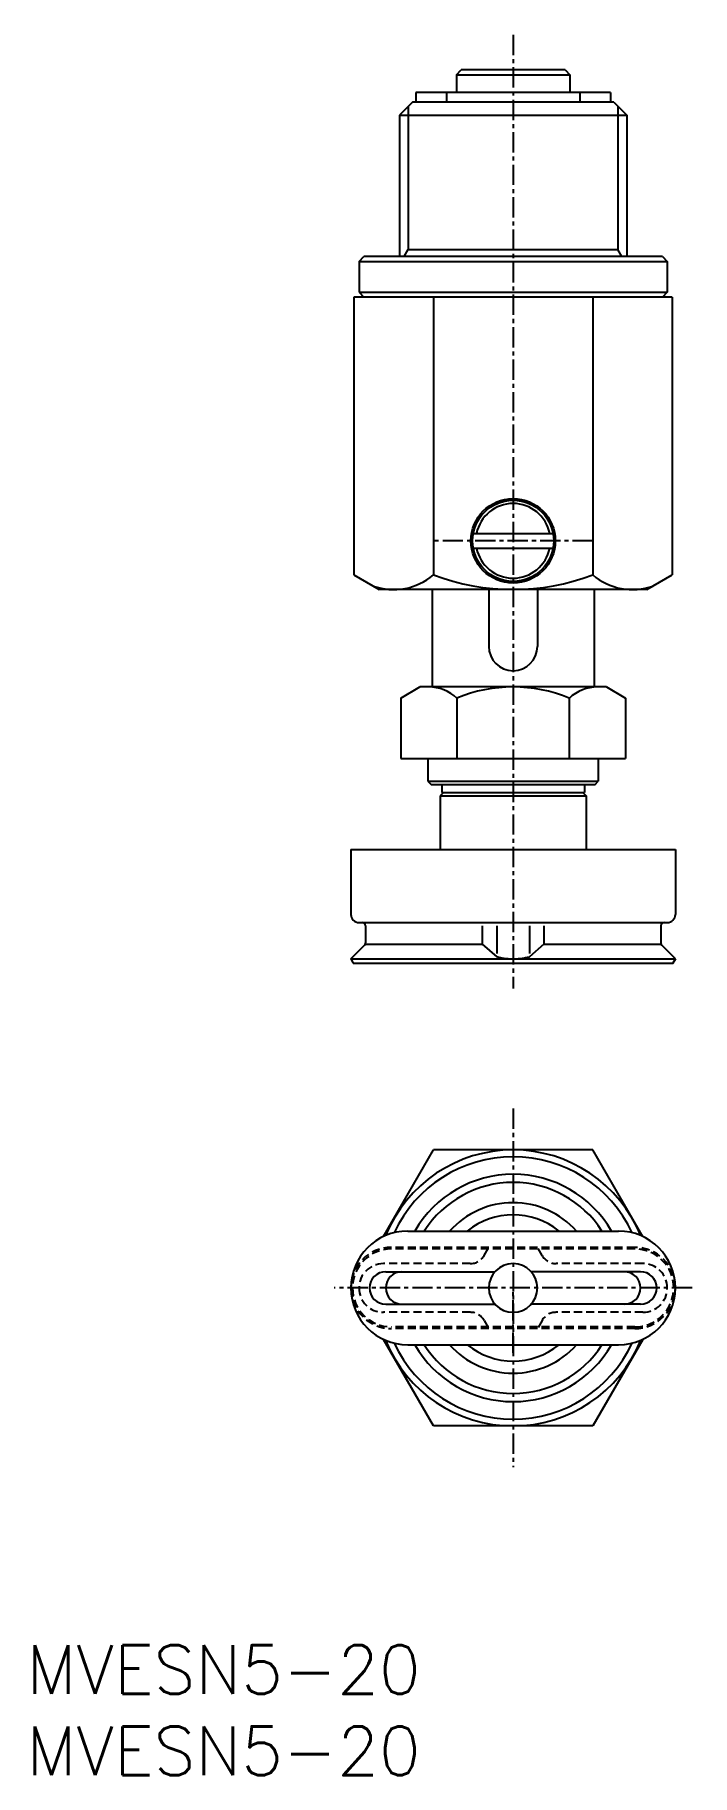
# Model space of a CAD drawing. Extents: x 1 to 41, y 0 to 107.
import ezdxf

# ---------------------------------------------------------------- set-up
doc = ezdxf.new("R2010")
doc.units = 0
doc.linetypes.add('CENTER', pattern=[2, 1.25, -0.25, 0.25, -0.25])
doc.linetypes.add('DASHED', pattern=[0.75, 0.5, -0.25])
doc.layers.get('0').update_dxf_attribs({"linetype": 'CONTINUOUS'})
doc.layers.add('CENTER', color=1, linetype='CENTER')
doc.styles.get("Standard").update_dxf_attribs({"font": 'txt.shx'})

# ---------------------------------------------------------------- blocks, each defined once
blk = doc.blocks.new('*U8')
at = {"color": 7, "linetype": 'CONTINUOUS'}
blk.add_text('MVESN5-20', height=3, dxfattribs=at).set_placement((0, 0))
blk = doc.blocks.new('*U9')
at = {"color": 7, "linetype": 'CONTINUOUS'}
blk.add_text('MVESN5-20', height=3, dxfattribs=at).set_placement((0, 5))

msp = doc.modelspace()

# ---------------------------------------------------------------- linework, layer by layer
at = {"color": 1, "linetype": 'CENTER'}
for p, q in [((30, 107.16), (30, 48.43)), ((34.91, 76), (25.09, 76))]:
    msp.add_line(p, q, dxfattribs=at)
at = {"color": 7, "linetype": 'CONTINUOUS'}
for p, q in [((26.5, 104.7), (26.8, 105)), ((26.5, 104.7), (26.5, 103.6)), ((26.5, 104.7), (33.5, 104.7)), ((33.2, 105), (26.8, 105)), ((33.2, 105), (33.5, 104.7)), ((33.5, 104.7), (33.5, 103.6)), ((23.8, 103), (23, 102.2)), ((36.2, 103), (23.8, 103)), ((36, 103.6), (24, 103.6)), ((24, 103.6), (24, 103)), ((25.89, 103.6), (25.89, 103)), ((34.11, 103.6), (34.11, 103)), ((36, 103.6), (36, 103)), ((36.2, 103), (37, 102.2)), ((23, 102.2), (23, 93.5)), ((23, 102.2), (37, 102.2)), ((23.54, 102.74), (23.54, 93.94)), ((36.46, 102.74), (36.46, 93.94)), ((37, 102.2), (37, 93.5)), ((20.5, 93.2), (20.8, 93.5)), ((39.2, 93.5), (20.8, 93.5)), ((23.29, 93.5), (23.54, 93.94)), ((23.54, 93.94), (36.46, 93.94)), ((36.71, 93.5), (36.46, 93.94)), ((39.2, 93.5), (39.5, 93.2)), ((20.5, 93.2), (20.5, 91.3)), ((20.5, 93.2), (39.5, 93.2)), ((39.5, 93.2), (39.5, 91.3)), ((20.5, 91.3), (20.8, 91)), ((20.5, 91.3), (39.5, 91.3)), ((39.5, 91.3), (39.2, 91)), ((39.81, 91), (20.19, 91)), ((20.19, 91), (20.19, 73.9)), ((25.09, 91), (25.09, 73.9)), ((34.91, 91), (34.91, 73.9)), ((39.81, 91), (39.81, 73.9)), ((27.54, 76.45), (32.46, 76.45)), ((27.54, 75.55), (32.46, 75.55)), ((20.19, 73.9), (21.75, 73)), ((38.25, 73), (21.75, 73)), ((25, 73), (25, 67)), ((28.5, 73), (28.5, 69.5)), ((31.5, 73), (31.5, 69.5)), ((35, 73), (35, 67)), ((38.25, 73), (39.81, 73.9)), ((23.07, 66.32), (24.25, 67)), ((35.75, 67), (24.25, 67)), ((35.75, 67), (36.93, 66.32)), ((23.07, 66.32), (23.07, 62.6)), ((26.54, 66.32), (26.54, 62.6)), ((33.46, 66.32), (33.46, 62.6)), ((36.93, 66.32), (36.93, 62.6)), ((23.07, 62.6), (36.93, 62.6)), ((24.75, 62.6), (24.75, 61.2)), ((35.25, 62.6), (35.25, 61.2)), ((24.75, 61.2), (35.25, 61.2)), ((24.75, 61.2), (24.95, 61)), ((35.05, 61), (35.25, 61.2)), ((24.95, 61), (35.05, 61)), ((25.7, 60.5), (25.5, 60.3)), ((25.5, 60.3), (34.5, 60.3)), ((25.5, 60.3), (25.5, 57)), ((25.6, 61), (25.6, 60.5)), ((25.6, 60.5), (34.4, 60.5)), ((34.3, 60.5), (34.5, 60.3)), ((34.4, 61), (34.4, 60.5)), ((34.5, 60.3), (34.5, 57)), ((20, 57), (40, 57)), ((20, 57), (20, 53)), ((40, 57), (40, 53)), ((20.5, 52.5), (39.5, 52.5)), ((20.9, 52.3), (20.9, 51.24)), ((28.1, 52.3), (28.1, 51.16)), ((29, 52.3), (29, 50.6)), ((31, 52.3), (31, 50.6)), ((31.9, 52.3), (31.9, 51.16)), ((39.1, 52.3), (39.1, 51.24)), ((20, 50.26), (20.84, 51.1)), ((20.9, 51.16), (28.1, 51.16)), ((28.1, 51.16), (29, 50.39)), ((31.9, 51.16), (31, 50.39)), ((31.9, 51.16), (39.1, 51.16)), ((40, 50.26), (39.16, 51.1)), ((20, 50.26), (40, 50.26)), ((20, 50.26), (20.15, 50)), ((20.15, 50), (39.85, 50)), ((40, 50.26), (39.85, 50)), ((22.01, 33.17), (25.09, 38.5)), ((34.91, 38.5), (25.09, 38.5)), ((37.99, 33.17), (34.91, 38.5)), ((23.5, 33.5), (36.5, 33.5)), ((25.09, 21.5), (22.01, 26.83)), ((37.99, 26.83), (34.91, 21.5)), ((23.5, 26.5), (36.5, 26.5)), ((34.91, 21.5), (25.09, 21.5))]:
    msp.add_line(p, q, dxfattribs=at)
at = {"color": 3, "linetype": 'DASHED'}
for p, q in [((37.5, 32.5), (22.5, 32.5)), ((37.5, 32.4), (22.5, 32.4)), ((28.21, 32), (28.5, 32.5)), ((31.79, 32), (31.5, 32.5)), ((27.35, 31.5), (22, 31.5)), ((38, 31.5), (32.65, 31.5)), ((27.35, 28.5), (22, 28.5)), ((28.21, 28), (28.5, 27.5)), ((31.79, 28), (31.5, 27.5)), ((38, 28.5), (32.65, 28.5)), ((37.5, 27.6), (22.5, 27.6)), ((37.5, 27.5), (22.5, 27.5))]:
    msp.add_line(p, q, dxfattribs=at)
at = {"color": 3, "linetype": 'CONTINUOUS'}
for p, q in [((22.15, 31), (28.88, 31)), ((37.85, 31), (31.12, 31)), ((22.15, 29), (28.88, 29)), ((37.85, 29), (31.12, 29))]:
    msp.add_line(p, q, dxfattribs=at)
at = {"color": 7, "linetype": 'CONTINUOUS'}
msp.add_lwpolyline([(29, 50.4, 0.017322), (29.12, 50.36, 0.017322), (29.23, 50.34, 0.017322), (29.36, 50.31, 0.017322), (29.48, 50.29, 0.017322), (29.61, 50.28, 0.017322), (29.74, 50.27, 0.017322), (29.87, 50.26, 0.017322), (30, 50.26, 0.017322), (30.13, 50.26, 0.017322), (30.26, 50.27, 0.017322), (30.39, 50.28, 0.017322), (30.52, 50.29, 0.017322), (30.65, 50.31, 0.017322), (30.77, 50.34, 0.017322), (30.89, 50.36, 0.017322), (31, 50.39, -1)], format="xyb", dxfattribs=at)
for radius in [2.6, 2.5]:
    msp.add_circle((30, 76), radius, dxfattribs=at)
for centre, radius, start, end in [((30, 76), 2.3, 11.2828, 168.7172), ((30, 76), 2.3, 191.2828, 348.7172), ((22.64, 76.78), 3.78, 250.4299, 310.4299), ((30, 86.78), 13.78, 249.1359, 290.8641), ((37.36, 76.78), 3.78, 229.5701, 289.5701), ((30, 69.5), 1.5, 180, 0), ((24.8, 64.45), 2.55, 47.1167, 90), ((30, 57.84), 9.16, 67.7807, 112.2193), ((35.2, 64.45), 2.55, 90, 132.8833), ((20.5, 53), 0.5, 180, 270), ((39.5, 53), 0.5, 270, 0), ((20.7, 52.3), 0.2, 0, 90), ((39.3, 52.3), 0.2, 90, 180), ((20.7, 51.24), 0.2, 315, 0), ((39.3, 51.24), 0.2, 180, 225), ((30, 30), 8.5, 22.2804, 157.7196), ((30, 30), 8.08, 24.8699, 155.1301), ((30, 30), 7, 30, 150), ((30, 30), 6.5, 32.579, 147.421), ((30, 30), 5.25, 41.8103, 138.1897), ((30, 30), 4.5, 51.0576, 128.9424), ((23.5, 30), 3.5, 90, 180), ((36.5, 30), 3.5, 0, 90), ((30, 30), 1.5, 0, 180), ((23.5, 30), 3.5, 180, 270), ((30, 30), 1.5, 180, 0), ((36.5, 30), 3.5, 270, 0), ((30, 30), 8.5, 202.2804, 337.7196), ((30, 30), 8.08, 204.8699, 335.1301), ((30, 30), 7, 210, 330), ((30, 30), 6.5, 212.579, 327.421), ((30, 30), 5.25, 221.8103, 318.1897), ((30, 30), 4.5, 231.0576, 308.9424)]:
    msp.add_arc(centre, radius, start, end, dxfattribs=at)
at = {"color": 3, "linetype": 'DASHED'}
for centre, radius, start, end in [((22.5, 30), 2.5, 90, 180), ((22.5, 30), 2.4, 90, 180), ((37.5, 30), 2.5, 0, 90), ((37.5, 30), 2.4, 0, 90), ((22, 30), 1.5, 90, 180), ((27.35, 32.5), 1, 270, 330), ((32.65, 32.5), 1, 210, 270), ((38, 30), 1.5, 0, 90), ((22.5, 30), 2.5, 180, 270), ((22.5, 30), 2.4, 180, 270), ((22, 30), 1.5, 180, 270), ((37.5, 30), 2.5, 270, 0), ((37.5, 30), 2.4, 270, 0), ((38, 30), 1.5, 270, 0), ((27.35, 27.5), 1, 30, 90), ((32.65, 27.5), 1, 90, 150)]:
    msp.add_arc(centre, radius, start, end, dxfattribs=at)
at = {"color": 3, "linetype": 'CONTINUOUS'}
for centre, start, end in [((22.15, 30), 90, 180), ((23.15, 30), 90, 180), ((36.85, 30), 0, 90), ((37.85, 30), 0, 90), ((22.15, 30), 180, 270), ((23.15, 30), 180, 270), ((36.85, 30), 270, 0), ((37.85, 30), 270, 0)]:
    msp.add_arc(centre, 1, start, end, dxfattribs=at)
at = {"color": 7, "linetype": 'CONTINUOUS'}
for p in [(30, 50), (39.85, 50)]:
    msp.add_point(p, dxfattribs=at)
at = {"layer": 'CENTER', "color": 1, "linetype": 'CENTER'}
for p, q in [((30, 41.04), (30, 18.96)), ((41.04, 30), (18.96, 30)), ((30, 26), (30, 30))]:
    msp.add_line(p, q, dxfattribs=at)

# ---------------------------------------------------------------- block references
at = {"color": 7, "linetype": 'CONTINUOUS'}
for name in ['*U9', '*U8']:
    msp.add_blockref(name, (0, 0), dxfattribs=at)

doc.saveas('drawing.dxf')
